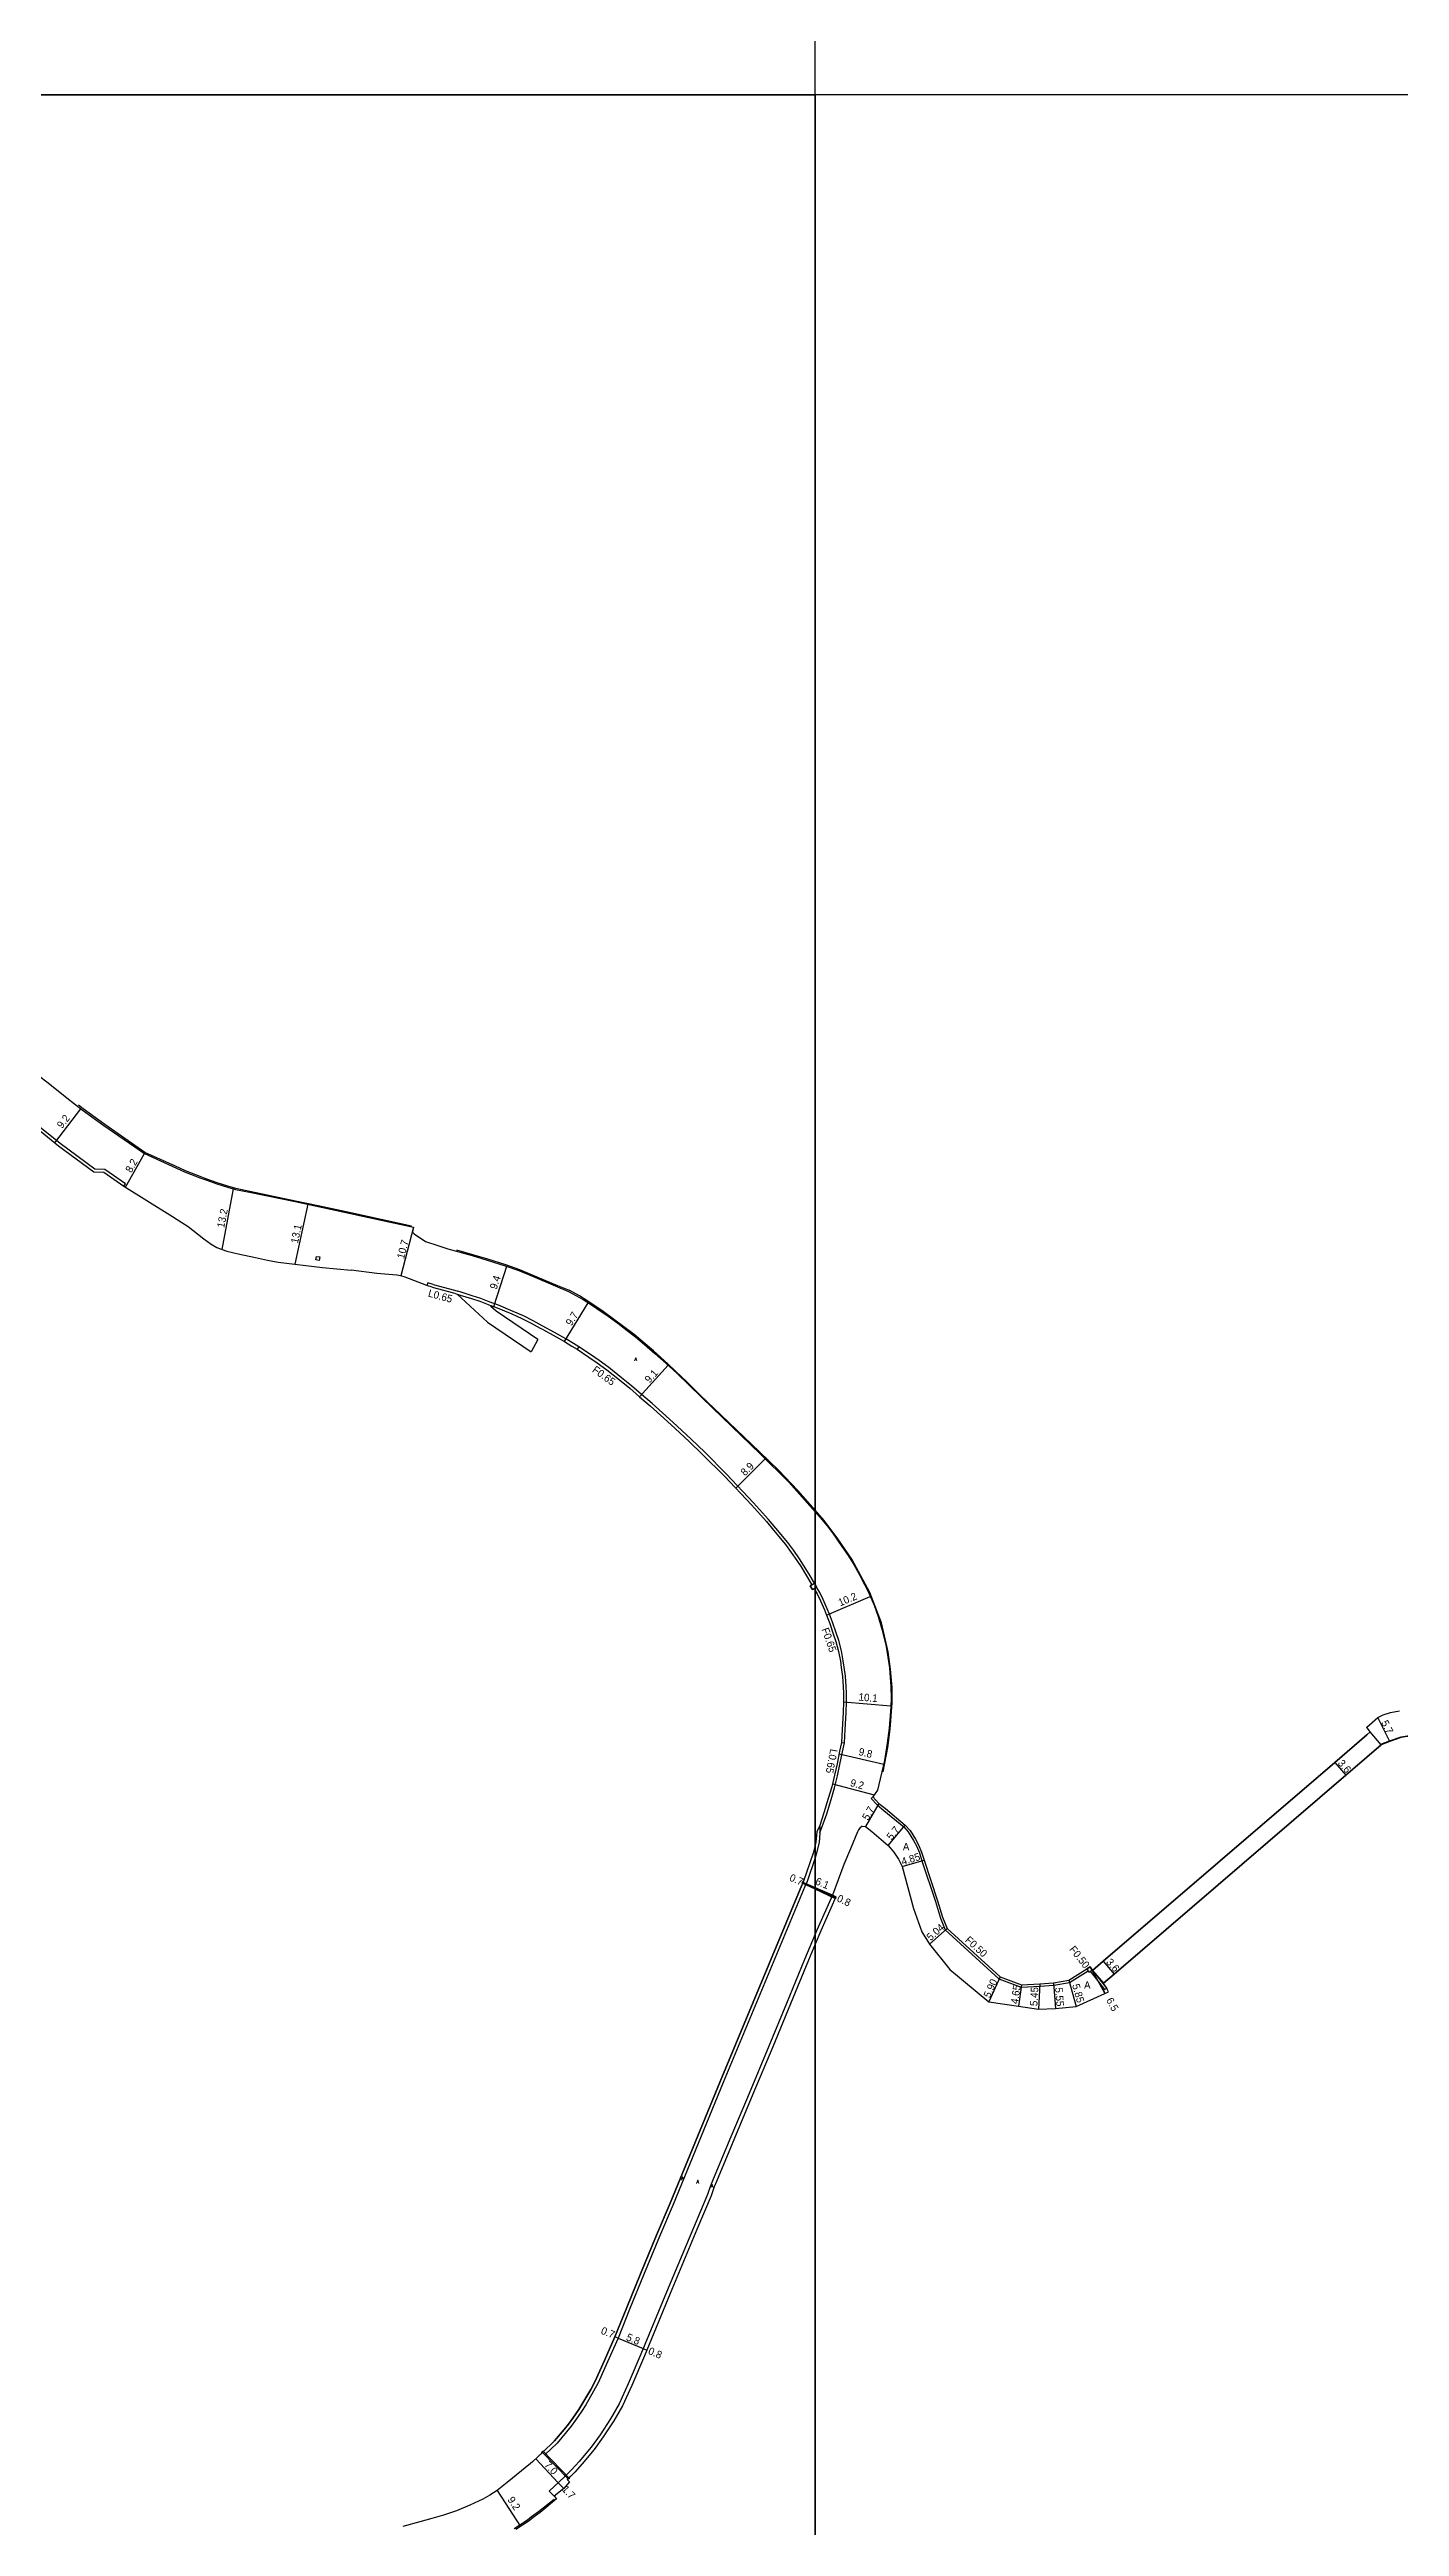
# Model space of a CAD drawing. Header units: metres. Extents: x -16000 to -12000, y -87000 to -84000.
# Drawn here: x -13763 to -13475, y -86319 to -85790 of the extents above; entities that cross this region are included whole.
import ezdxf

# ---------------------------------------------------------------- set-up
doc = ezdxf.new("R2010")
doc.units = ezdxf.units.M
doc.header["$LTSCALE"] = 2.5
for name, color, linetype in [('側溝・桝', 7, 'Continuous'), ('図郭', 7, 'Continuous'), ('幅員', 7, 'Continuous'), ('歩道・分離帯・安全施設', 7, 'Continuous'), ('舗装', 7, 'Continuous'), ('道路', 7, 'Continuous')]:
    doc.layers.add(name, color=color, linetype=linetype)
doc.styles.get("Standard").update_dxf_attribs({"font": ''})
doc.styles.add('YOKO_DECO', font='txt.shx', dxfattribs={"bigfont": 'extfont.shx'})
doc.styles.get('Standard').set_extended_font_data('@MS PGothic')

msp = doc.modelspace()

# ---------------------------------------------------------------- linework, layer by layer
at = {"layer": '側溝・桝'}
for points in [[(-13747.57, -86033.14), (-13747.23, -86032.65), (-13751.66, -86029.57), (-13753.77, -86029.51), (-13761.17, -86024.08), (-13765.91, -86020.25), (-13769.33, -86017.37), (-13772.88, -86014.06), (-13781.82, -86006.54), (-13786.63, -86002.54)], [(-13681.55, -86054.14), (-13682.72, -86053.79), (-13682.93, -86054.39)], [(-13681.57, -86054.13), (-13677, -86055.37), (-13676.25, -86055.61)], [(-13676.45, -86056.22), (-13675.76, -86056.44), (-13673.4, -86057.17), (-13671.6, -86057.76), (-13669.83, -86058.44), (-13669.18, -86058.69)], [(-13650.46, -86067.45), (-13651.58, -86066.77), (-13653.22, -86065.8), (-13655.64, -86064.42), (-13658.29, -86062.98), (-13660.23, -86061.91), (-13662.28, -86060.89), (-13664.44, -86059.91), (-13667.62, -86058.6), (-13669.6, -86057.84), (-13671.38, -86057.16), (-13673.21, -86056.57), (-13675.57, -86055.83), (-13676.25, -86055.61)], [(-13600.12, -86118), (-13601.28, -86116.06), (-13602.47, -86114.11), (-13603.36, -86112.78), (-13604.57, -86111.02), (-13605.84, -86109.3), (-13608.36, -86106.2), (-13609.92, -86104.37), (-13613.13, -86100.78), (-13618.9, -86094.65), (-13623.57, -86090), (-13626.47, -86087.21), (-13629.47, -86084.44), (-13631.87, -86082.25), (-13634.78, -86079.61), (-13637.04, -86077.68), (-13639.18, -86075.84), (-13641.36, -86074.07), (-13644.07, -86071.89), (-13646.14, -86070.4), (-13647.96, -86069.13), (-13650.46, -86067.45), (-13650.82, -86067.98)], [(-13600, -86119), (-13600.56, -86119.33), (-13601.02, -86118.54), (-13600.12, -86118), (-13600, -86118.21)], [(-13600, -86118.21), (-13599.67, -86118.8)], [(-13599.67, -86118.8), (-13600, -86119)], [(-13594.39, -86152.01), (-13593.75, -86152.07), (-13593.57, -86149.25), (-13593.39, -86145.63), (-13593.31, -86143.35), (-13593.31, -86141.51), (-13593.37, -86139.98), (-13593.54, -86137.86), (-13593.78, -86135.88), (-13593.98, -86134.55), (-13594.4, -86132.4), (-13594.97, -86130.23), (-13595.53, -86128.56), (-13596.29, -86126.33), (-13596.96, -86124.57), (-13597.43, -86123.44), (-13598.29, -86121.48), (-13599.02, -86119.98), (-13599.67, -86118.8)], [(-13598.96, -86171.28), (-13597.5, -86167.23), (-13596.56, -86164.18), (-13595.84, -86161.66), (-13595.21, -86159.15), (-13594.69, -86156.71), (-13594.13, -86153.97), (-13593.75, -86152.07)], [(-13588.04, -86163.98), (-13587.68, -86163.63)], [(-13588.04, -86163.98), (-13586.7, -86165.37), (-13585.3, -86166.5), (-13581.09, -86169.99), (-13580.13, -86171.08), (-13578.97, -86172.92), (-13578.34, -86174.09), (-13577.73, -86175.59), (-13577.21, -86177.27), (-13574.33, -86185.95), (-13573.26, -86189.51), (-13572.23, -86192.02), (-13560.75, -86202.47), (-13556, -86204.24), (-13551.98, -86204.03), (-13549.05, -86203.81), (-13545.68, -86203.26), (-13541.69, -86200.78)], [(-13541.29, -86200.88), (-13538.19, -86204.77)], [(-13540.79, -86200.7), (-13537.72, -86204.56)]]:
    msp.add_lwpolyline(points, dxfattribs=at)
for points in [[(-13706.61, -86048.93), (-13706.49, -86048.16), (-13705.76, -86048.27), (-13705.87, -86049.04)], [(-13541.53, -86201.03), (-13541.29, -86200.88), (-13541.11, -86200.77), (-13540.85, -86200.61), (-13541.27, -86199.93), (-13541.95, -86200.35), (-13541.69, -86200.78)], [(-13538.12, -86205.61), (-13537.39, -86205.28), (-13537.72, -86204.56), (-13537.99, -86204.68), (-13538.19, -86204.77), (-13538.45, -86204.89)]]:
    msp.add_lwpolyline(points, close=True, dxfattribs=at)
at = {"layer": '図郭'}
for points in [[(-14400, -85800), (-13600, -85800), (-13600, -85200), (-14400, -85200)], [(-14400, -86400), (-13600, -86400), (-13600, -85800), (-14400, -85800)], [(-13600, -86400), (-12800, -86400), (-12800, -85800), (-13600, -85800)]]:
    msp.add_lwpolyline(points, close=True, dxfattribs=at)
at = {"layer": '幅員'}
for points in [[(-13762.36, -86023.88), (-13756.77, -86016.62)], [(-13747.23, -86033.35), (-13743.21, -86026.21)], [(-13726.63, -86046.72), (-13724.2, -86033.74)], [(-13711.04, -86049.81), (-13708.24, -86037.04)], [(-13668.61, -86058.9), (-13665.74, -86050)], [(-13653.54, -86066.35), (-13648.43, -86058.06)], [(-13637.46, -86078.17), (-13631.4, -86071.4)], [(-13616.92, -86097.68), (-13610.66, -86091.41)], [(-13597.56, -86124.81), (-13588.21, -86120.79)], [(-13593.95, -86143.34), (-13583.83, -86144.18)], [(-13477.29, -86151.77), (-13479.86, -86146.68)], [(-13594.88, -86154.42), (-13585.36, -86156.61)], [(-13489.06, -86156.27), (-13486.71, -86159)], [(-13596.29, -86160.81), (-13587.37, -86163.2)], [(-13586.36, -86165), (-13589.23, -86169.92)], [(-13584.39, -86174.02), (-13580.74, -86169.63)], [(-13581.38, -86178.52), (-13576.74, -86177.12)], [(-13601.92, -86182.19), (-13602.57, -86181.91)], [(-13596.31, -86184.59), (-13601.92, -86182.19)], [(-13595.56, -86184.94), (-13596.31, -86184.59)], [(-13575.58, -86195.07), (-13571.81, -86191.72)], [(-13538.51, -86198.74), (-13536.16, -86201.47)], [(-13560.48, -86202.03), (-13562.88, -86207.42)], [(-13555.92, -86203.74), (-13556.6, -86208.34)], [(-13552.01, -86203.53), (-13552.33, -86208.97)], [(-13549.11, -86203.31), (-13548.68, -86208.84)], [(-13545.86, -86202.78), (-13544.29, -86208.41)], [(-13541.27, -86199.93), (-13538.14, -86205.62)], [(-13667.88, -86311.76), (-13662.91, -86319.46)]]:
    msp.add_lwpolyline(points, dxfattribs=at)
at = {"layer": '幅員', "flags": 128}
for points in [[(-13685.75, -86041.95), (-13688.42, -86052.34)], [(-13642.08, -86279.25), (-13642.74, -86278.99)], [(-13642.08, -86279.25), (-13636.72, -86281.48)], [(-13636.72, -86281.48), (-13635.95, -86281.8)], [(-13654.83, -86310.12), (-13659.66, -86305.03)], [(-13653.68, -86311.35), (-13654.83, -86310.12)]]:
    msp.add_lwpolyline(points, dxfattribs=at)
at = {"layer": '歩道・分離帯・安全施設'}
for points in [[(-13686.15, -86041.72), (-13699.14, -86038.86), (-13706.11, -86037.38), (-13710.98, -86036.36), (-13720.72, -86034.33), (-13723.72, -86033.64), (-13725.41, -86033.15), (-13727.65, -86032.46), (-13729.88, -86031.64), (-13730.94, -86031.26), (-13734.44, -86029.88), (-13736.59, -86028.91), (-13743.08, -86025.97), (-13751.66, -86019.97), (-13756.28, -86016.63), (-13757.31, -86015.84)], [(-13676.59, -86046.79), (-13673.17, -86047.73), (-13669.96, -86048.7), (-13666.08, -86049.92), (-13663.14, -86050.94), (-13660.24, -86052.16), (-13655.38, -86054.22), (-13652.5, -86055.41)], [(-13600, -86102.39), (-13603.71, -86098.14), (-13607.82, -86093.82), (-13611.84, -86089.91), (-13620.14, -86082.02), (-13624.45, -86077.86), (-13627.34, -86075.02), (-13629.78, -86072.69), (-13631.46, -86071.12), (-13634.54, -86068.37), (-13636.74, -86066.47), (-13638.65, -86064.87), (-13645.23, -86059.91), (-13648.55, -86057.71), (-13650.33, -86056.62), (-13652.5, -86055.41)], [(-13585.49, -86158.25), (-13584.46, -86153.06), (-13583.98, -86149.19), (-13583.52, -86143.55), (-13583.57, -86140.24), (-13583.89, -86136.33), (-13584.39, -86132.66), (-13585.82, -86126.43), (-13588.28, -86119.96), (-13592.15, -86112.81), (-13595.27, -86108.29), (-13598.1, -86104.57), (-13600, -86102.39)], [(-13479.18, -86152.34), (-13477.34, -86151.63), (-13474.89, -86150.8), (-13473.59, -86150.57), (-13472.46, -86150.59), (-13471.49, -86150.78)], [(-13599.02, -86169.74), (-13598.96, -86171.28), (-13599.14, -86173.36), (-13599.74, -86175.86), (-13600, -86176.63)], [(-13599.02, -86169.74), (-13598.96, -86171.28), (-13599.14, -86173.36), (-13599.74, -86175.86), (-13600, -86176.63)], [(-13600, -86176.63), (-13601.72, -86181.72), (-13602.16, -86182.74), (-13619.61, -86224.67), (-13630.33, -86250.68)], [(-13600, -86176.63), (-13601.72, -86181.72), (-13602.16, -86182.74), (-13619.61, -86224.67), (-13630.33, -86250.68)], [(-13596.31, -86184.59), (-13599.63, -86192.07), (-13600, -86192.96)], [(-13596.31, -86184.59), (-13599.63, -86192.07), (-13600, -86192.96)], [(-13600, -86192.96), (-13602.25, -86198.35), (-13606.12, -86207.73), (-13609.9, -86216.87), (-13614.11, -86227.01), (-13618.55, -86237.6), (-13621.91, -86245.66), (-13622.34, -86246.69)], [(-13600, -86192.96), (-13602.25, -86198.35), (-13606.12, -86207.73), (-13609.9, -86216.87), (-13614.11, -86227.01), (-13618.55, -86237.6), (-13621.91, -86245.66), (-13622.34, -86246.69)], [(-13622.34, -86246.69), (-13622.95, -86248.57), (-13626, -86255.71), (-13631.7, -86269.41), (-13637.21, -86282.68), (-13639.88, -86288.99), (-13641.87, -86293.29), (-13643.68, -86296.46), (-13645.92, -86299.88), (-13647.84, -86302.56), (-13650.36, -86305.58), (-13651.92, -86307.33), (-13653.53, -86308.9)], [(-13622.34, -86246.69), (-13622.95, -86248.57), (-13626, -86255.71), (-13631.7, -86269.41), (-13637.21, -86282.68), (-13639.88, -86288.99), (-13641.87, -86293.29), (-13643.68, -86296.46), (-13645.92, -86299.88), (-13647.84, -86302.56), (-13650.36, -86305.58), (-13651.92, -86307.33), (-13653.53, -86308.9)], [(-13630.33, -86250.68), (-13633.23, -86257.52), (-13636.62, -86265.78), (-13639.54, -86272.94), (-13642.08, -86279.25), (-13644.32, -86284.32), (-13646.31, -86288.78), (-13647.29, -86290.58), (-13648.96, -86293.46), (-13649.88, -86294.91), (-13651.18, -86296.78), (-13652.11, -86298.05), (-13653.05, -86299.23), (-13655.11, -86301.66), (-13657.64, -86304.08), (-13657.71, -86304.16), (-13658.2, -86303.65)], [(-13630.33, -86250.68), (-13633.23, -86257.52), (-13636.62, -86265.78), (-13639.54, -86272.94), (-13642.08, -86279.25), (-13644.32, -86284.32), (-13646.31, -86288.78), (-13647.29, -86290.58), (-13648.96, -86293.46), (-13649.88, -86294.91), (-13651.18, -86296.78), (-13652.11, -86298.05), (-13653.05, -86299.23), (-13655.11, -86301.66), (-13657.64, -86304.08), (-13657.71, -86304.16), (-13658.2, -86303.65)], [(-13658.04, -86303.82), (-13658.06, -86303.8)], [(-13658.04, -86303.82), (-13658.06, -86303.8)], [(-13653.53, -86308.9), (-13656.78, -86311.95), (-13655.74, -86313.01)], [(-13653.53, -86308.9), (-13656.78, -86311.95), (-13655.74, -86313.01)], [(-13664.28, -86319.9), (-13661.41, -86318.05), (-13660.57, -86317.38), (-13659.04, -86316.26), (-13655.7, -86313.61)]]:
    msp.add_lwpolyline(points, dxfattribs=at)
at = {"layer": '舗装'}
for points in [[(-13600, -86183.09), (-13602.56, -86181.89)], [(-13595.82, -86185.05), (-13600, -86183.09)]]:
    msp.add_lwpolyline(points, dxfattribs=at)
at = {"layer": '舗装', "flags": 128}
msp.add_lwpolyline([(-13658.2, -86303.65), (-13652.75, -86309.3)], dxfattribs=at)
at = {"layer": '道路'}
for points in [[(-13788.45, -85984.66), (-13787.91, -85990), (-13783.27, -85994.35), (-13776.53, -86000.39), (-13767.86, -86007.95), (-13763.75, -86011.06), (-13759.79, -86014.29), (-13756.5, -86016.83), (-13751.87, -86020.17), (-13743.21, -86026.21), (-13734.66, -86030.07), (-13731.15, -86031.45), (-13730.09, -86031.83), (-13727.71, -86032.65), (-13725.47, -86033.39), (-13723.77, -86033.86), (-13720.74, -86034.43), (-13711, -86036.44), (-13699.17, -86039.02), (-13697.91, -86039.3)], [(-13766.28, -86020.71), (-13761.54, -86024.55), (-13753.97, -86030.1), (-13751.85, -86030.16), (-13747.57, -86033.14), (-13737.23, -86039.66), (-13735.18, -86040.91), (-13733.86, -86041.8), (-13730.54, -86044.38), (-13728.98, -86045.56), (-13727.77, -86046.23), (-13726.63, -86046.72), (-13725.64, -86047.02), (-13723.17, -86047.59), (-13719.51, -86048.41), (-13716.9, -86048.98), (-13714.62, -86049.37), (-13705.21, -86050.52), (-13699.04, -86051.12)], [(-13697.91, -86039.3), (-13685.75, -86041.95), (-13685.97, -86042.89), (-13685.87, -86043.07), (-13685.75, -86043.21), (-13685.62, -86043.31)], [(-13685.62, -86043.31), (-13683.19, -86044.95), (-13680.57, -86045.84), (-13678.44, -86046.58), (-13673.24, -86048), (-13670.04, -86048.97), (-13666.17, -86050.19), (-13663.25, -86051.21), (-13660.35, -86052.42), (-13655.49, -86054.48), (-13652.64, -86055.66)], [(-13681.73, -86054.75), (-13682.93, -86054.39), (-13687.54, -86052.62), (-13688.42, -86052.34), (-13689.32, -86052.19), (-13693.6, -86051.79), (-13699.04, -86051.12)], [(-13681.73, -86054.75), (-13677.18, -86055.98), (-13676.45, -86056.22)], [(-13676.45, -86056.22), (-13669.93, -86062.19), (-13660.61, -86068.53)], [(-13652.64, -86055.66), (-13649.53, -86057.38), (-13647.96, -86058.35), (-13646.58, -86059.27), (-13644.16, -86060.91), (-13642.11, -86062.44), (-13640.11, -86063.96), (-13638.34, -86065.37), (-13636.43, -86066.97), (-13634.23, -86068.87), (-13631.15, -86071.62), (-13629.48, -86073.19), (-13627.03, -86075.52), (-13624.14, -86078.36), (-13619.83, -86082.52), (-13611.74, -86090.32), (-13605.64, -86096.42), (-13600, -86102.71)], [(-13659.17, -86065.95), (-13668.1, -86059.87), (-13669.22, -86058.85), (-13669.18, -86058.69)], [(-13658.02, -86063.86), (-13658.6, -86063.54), (-13660.52, -86062.47), (-13662.55, -86061.47), (-13664.69, -86060.49), (-13667.85, -86059.19), (-13669.18, -86058.69)], [(-13659.17, -86065.95), (-13660.61, -86068.53)], [(-13658.02, -86063.86), (-13655.95, -86064.98), (-13653.54, -86066.35), (-13651.91, -86067.32), (-13650.82, -86067.98), (-13648.32, -86069.66), (-13646.51, -86070.92), (-13644.45, -86072.4), (-13641.76, -86074.56), (-13639.59, -86076.33), (-13637.46, -86078.17), (-13635.2, -86080.09), (-13632.3, -86082.72), (-13629.9, -86084.91), (-13626.91, -86087.68), (-13624.01, -86090.46), (-13619.36, -86095.1), (-13613.6, -86101.21), (-13610.4, -86104.79), (-13608.85, -86106.61), (-13606.35, -86109.7), (-13605.09, -86111.4), (-13603.89, -86113.13), (-13603.01, -86114.46), (-13601.82, -86116.4), (-13600.67, -86118.33), (-13601.02, -86118.54), (-13600.56, -86119.33), (-13600.21, -86119.13), (-13600, -86119.51)], [(-13600, -86102.71), (-13598.92, -86103.91), (-13597.45, -86105.74), (-13596.3, -86107.21), (-13594.27, -86110.11), (-13592.96, -86112.08), (-13591.67, -86114.14), (-13590.58, -86116.07), (-13589.44, -86118.25), (-13588.45, -86120.24), (-13587.41, -86122.65), (-13586.54, -86125.12), (-13585.76, -86127.82), (-13584.85, -86131.48), (-13584.45, -86133.74), (-13584.11, -86136.05), (-13583.84, -86140.08), (-13583.76, -86142.56), (-13583.85, -86144.37), (-13584.22, -86148.91), (-13584.63, -86152.16), (-13585.18, -86155.82), (-13586.65, -86162.19), (-13587.68, -86163.63)], [(-13600, -86119.51), (-13599.58, -86120.27), (-13598.87, -86121.75), (-13598.01, -86123.69), (-13597.56, -86124.81), (-13596.89, -86126.55), (-13596.13, -86128.76), (-13595.58, -86130.41), (-13595.02, -86132.54), (-13594.61, -86134.66), (-13594.41, -86135.96), (-13594.17, -86137.93), (-13594.01, -86140.01), (-13593.94, -86141.53), (-13593.95, -86143.34), (-13594.03, -86145.6), (-13594.21, -86149.22), (-13594.39, -86152.01), (-13594.76, -86153.84), (-13595.32, -86156.58), (-13595.84, -86159), (-13596.46, -86161.49), (-13597.18, -86164), (-13598.11, -86167.03), (-13599.02, -86169.74), (-13599.65, -86171.06), (-13599.84, -86173.28), (-13600, -86173.93)], [(-13482.22, -86148.76), (-13479.86, -86146.68), (-13478.7, -86146.06), (-13477.16, -86145.6), (-13475.2, -86145.27)], [(-13481.47, -86149.75), (-13482.22, -86150.4), (-13489.06, -86156.27), (-13538.51, -86198.74), (-13540.79, -86200.7)], [(-13540.79, -86200.7), (-13538.51, -86198.74), (-13489.06, -86156.27), (-13482.22, -86150.4)], [(-13482.22, -86148.88), (-13482.27, -86148.82), (-13482.22, -86148.76)], [(-13482.22, -86148.88), (-13481.7, -86149.49)], [(-13482.22, -86150.4), (-13481.47, -86149.75), (-13481.7, -86149.49)], [(-13471.52, -86150.92), (-13472.47, -86150.74), (-13473.58, -86150.72), (-13474.85, -86150.95), (-13477.29, -86151.77), (-13479.12, -86152.48)], [(-13538.45, -86203.44), (-13536.16, -86201.47), (-13486.71, -86159), (-13482.22, -86155.14), (-13479.12, -86152.48)], [(-13482.22, -86155.14), (-13486.71, -86159), (-13536.16, -86201.47), (-13538.45, -86203.44)], [(-13479.12, -86152.48), (-13482.22, -86155.14)], [(-13587.68, -86163.63), (-13586.36, -86165), (-13584.98, -86166.12), (-13580.74, -86169.63), (-13579.73, -86170.78), (-13578.53, -86172.66), (-13577.89, -86173.88), (-13577.26, -86175.42), (-13576.74, -86177.12), (-13573.85, -86185.8), (-13572.79, -86189.35), (-13571.81, -86191.72), (-13560.48, -86202.03), (-13555.92, -86203.74), (-13552.01, -86203.53), (-13549.11, -86203.31), (-13545.86, -86202.78), (-13541.95, -86200.35), (-13541.27, -86199.93), (-13540.85, -86200.61), (-13540.79, -86200.7)], [(-13589.97, -86169.89), (-13590.45, -86170.32), (-13590.72, -86170.68), (-13590.93, -86171.08), (-13592.46, -86174.72), (-13593.88, -86178.07), (-13596.31, -86184.59)], [(-13589.97, -86169.89), (-13589.23, -86169.92), (-13587.9, -86171.03), (-13584.39, -86174.02), (-13583.19, -86175.43), (-13582.19, -86176.96), (-13581.38, -86178.52), (-13578.98, -86187.49), (-13577.19, -86192.47), (-13575.58, -86195.07), (-13571.2, -86200.46), (-13562.88, -86207.42), (-13556.6, -86208.34), (-13552.33, -86208.97), (-13548.68, -86208.84), (-13544.29, -86208.41), (-13538.14, -86205.62), (-13538.12, -86205.61), (-13537.39, -86205.28)], [(-13600, -86173.93), (-13600.41, -86175.64), (-13602.46, -86181.66), (-13602.81, -86182.47), (-13620.27, -86224.42), (-13630.98, -86250.41)], [(-13630.98, -86250.41), (-13620.27, -86224.42), (-13602.81, -86182.47), (-13602.56, -86181.89)], [(-13600, -86183.36), (-13602.79, -86182.04), (-13602.46, -86181.66), (-13602.56, -86181.89)], [(-13602.56, -86181.89), (-13600, -86183.09)], [(-13602.56, -86181.89), (-13600, -86183.09)], [(-13600, -86183.09), (-13595.64, -86185.13), (-13595.56, -86184.94), (-13595.65, -86185.41), (-13600, -86183.36)], [(-13595.56, -86184.94), (-13598.79, -86192.2), (-13600, -86195.11)], [(-13596.31, -86184.59), (-13595.56, -86184.94)], [(-13600, -86195.11), (-13601.41, -86198.49), (-13605.28, -86207.86), (-13609.06, -86217.01), (-13613.27, -86227.15), (-13617.71, -86237.74), (-13621.07, -86245.79), (-13621.55, -86246.94)], [(-13600, -86195.11), (-13601.41, -86198.49), (-13605.28, -86207.86), (-13609.06, -86217.01), (-13613.27, -86227.15), (-13617.71, -86237.74), (-13621.07, -86245.79), (-13621.55, -86246.94)], [(-13537.39, -86205.28), (-13537.72, -86204.56), (-13538.45, -86203.44)], [(-13630.98, -86250.41), (-13633.88, -86257.25), (-13637.28, -86265.52), (-13640.19, -86272.68), (-13642.73, -86278.98), (-13644.97, -86284.04), (-13646.94, -86288.47), (-13647.9, -86290.23), (-13649.56, -86293.09), (-13650.47, -86294.52), (-13651.76, -86296.37), (-13652.68, -86297.62), (-13653.6, -86298.79), (-13655.62, -86301.18), (-13658.12, -86303.57), (-13660.37, -86305.7), (-13660.74, -86306.02)], [(-13621.55, -86246.94), (-13622.17, -86248.86), (-13625.24, -86256.03), (-13630.94, -86269.73), (-13636.45, -86283), (-13639.12, -86289.33), (-13641.13, -86293.67), (-13642.98, -86296.9), (-13645.24, -86300.35), (-13647.18, -86303.06), (-13649.73, -86306.13), (-13651.32, -86307.9), (-13652.75, -86309.3), (-13658.2, -86303.65), (-13658.12, -86303.57), (-13655.62, -86301.18), (-13653.6, -86298.79), (-13652.68, -86297.62), (-13651.76, -86296.37), (-13650.47, -86294.52), (-13649.56, -86293.09), (-13647.9, -86290.23), (-13646.94, -86288.47), (-13644.97, -86284.04), (-13642.73, -86278.98), (-13640.19, -86272.68), (-13637.28, -86265.52), (-13633.88, -86257.25), (-13630.98, -86250.41)], [(-13621.55, -86246.94), (-13622.17, -86248.86), (-13625.24, -86256.03), (-13630.94, -86269.73), (-13636.45, -86283), (-13639.12, -86289.33), (-13641.13, -86293.67), (-13642.98, -86296.9), (-13645.24, -86300.35), (-13647.18, -86303.06), (-13649.73, -86306.13), (-13651.32, -86307.9), (-13652.91, -86309.45), (-13652.45, -86309.92)], [(-13652.44, -86309.26), (-13652.91, -86309.45), (-13652.75, -86309.3), (-13658.2, -86303.65), (-13658.41, -86303.85), (-13658.14, -86303.35)], [(-13658.14, -86303.35), (-13652.44, -86309.26)], [(-13658.04, -86303.82), (-13658.06, -86303.8)], [(-13660.74, -86306.02), (-13665.74, -86310.1), (-13667.88, -86311.76), (-13669.43, -86312.77), (-13670.98, -86313.67), (-13673.75, -86314.92), (-13676.6, -86316.13), (-13679.38, -86317.06), (-13681.86, -86317.8), (-13684.4, -86318.5), (-13688.04, -86319.49)], [(-13652.45, -86309.92), (-13653.68, -86311.35), (-13655.74, -86313.01)], [(-13655.74, -86313.01), (-13655.19, -86313.54), (-13658.68, -86316.48), (-13660.21, -86317.59), (-13661.05, -86318.26), (-13663.91, -86320.11)]]:
    msp.add_lwpolyline(points, dxfattribs=at)
msp.add_lwpolyline([(-13482.22, -86150.4), (-13489.06, -86156.27), (-13538.51, -86198.74), (-13540.79, -86200.7), (-13538.45, -86203.44), (-13536.16, -86201.47), (-13486.71, -86159), (-13482.22, -86155.14), (-13479.12, -86152.48), (-13481.47, -86149.75)], close=True, dxfattribs=at)

# ---------------------------------------------------------------- texts
at = {"layer": '側溝・桝'}
for s, rotation, p in [('L0.65', 344.8458, (-13682.75, -86056.71)), ('F0.65', 324, (-13647.73, -86072.71)), ('F0.65', 289, (-13598.64, -86127.81)), ('L0.65', 259, (-13596.74, -86153.28)), ('F0.50', 317.6915, (-13568.11, -86194.4)), ('F0.50', 308.5572, (-13545.83, -86196.23))]:
    msp.add_text(s, height=1.6, rotation=rotation, dxfattribs=at).set_placement(p)
at = {"layer": '幅員'}
for s, rotation, p in [('9.2', 52, (-13760.79, -86020.97)), ('8.2', 61, (-13745.98, -86030.43)), ('13.2', 79, (-13726.17, -86042.16)), ('13.1', 78, (-13710.43, -86045.49)), ('10.7', 75.584, (-13687.77, -86048.81)), ('9.4', 72, (-13668.01, -86055.33)), ('9.7', 58, (-13652.02, -86063.13)), ('9.1', 48, (-13635.36, -86075.34)), ('8.9', 45, (-13614.96, -86095.17)), ('10.2', 23, (-13594.65, -86122.94)), ('10.1', 355, (-13590.77, -86143.03)), ('5.7', 296.7227, (-13479.2, -86147.75)), ('9.8', 347, (-13590.83, -86154.67)), ('3.6', 310.6578, (-13488.52, -86156.5)), ('9.2', 345, (-13592.63, -86161.3)), ('5.7', 59.7498, (-13588.69, -86168.79)), ('5.7', 50.2574, (-13583.67, -86172.99)), ('4.85', 16.8142, (-13581.32, -86178.25)), ('0.7', 336.93, (-13605.63, -86181.46)), ('6.1', 337, (-13600.11, -86182.23)), ('0.8', 334.8689, (-13595.5, -86185.86)), ('5.04', 41.6811, (-13575.33, -86194.46)), ('3.6', 310.6578, (-13537.98, -86198.98)), ('5.90', 66.0332, (-13562.67, -86206.7)), ('4.65', 81.6417, (-13556.69, -86207.95)), ('5.45', 86.6693, (-13552.56, -86208.35)), ('5.55', 274.4333, (-13548.77, -86204.37)), ('5.85', 285.5817, (-13545.13, -86203.82)), ('6.5', 298.8363, (-13537.92, -86207.05)), ('0.7', 338.0376, (-13645.88, -86278.25)), ('5.8', 337.4459, (-13640.49, -86279.64)), ('0.8', 337.4459, (-13635.79, -86282.58)), ('7.0', 313.4876, (-13657.95, -86306.47)), ('9.2', 303, (-13665.75, -86313.75)), ('1.7', 313.1091, (-13654.2, -86311.64))]:
    msp.add_text(s, height=1.6, rotation=rotation, dxfattribs=at).set_placement(p)
at = {"layer": '舗装', "style": 'YOKO_DECO'}
for p in [(-13638.6, -86070.5, 369.3), (-13628.63, -86245.48, 365.68), (-13625.36, -86246.18, 365.5), (-13622.3, -86247.08, 365.5)]:
    msp.add_text('A', height=0.75, dxfattribs=at).set_placement(p)
at = {"layer": '舗装'}
for p in [(-13581.27, -86175.05), (-13542.58, -86204.62)]:
    msp.add_text('A', height=1.6, dxfattribs=at).set_placement(p)

doc.saveas('drawing.dxf')
